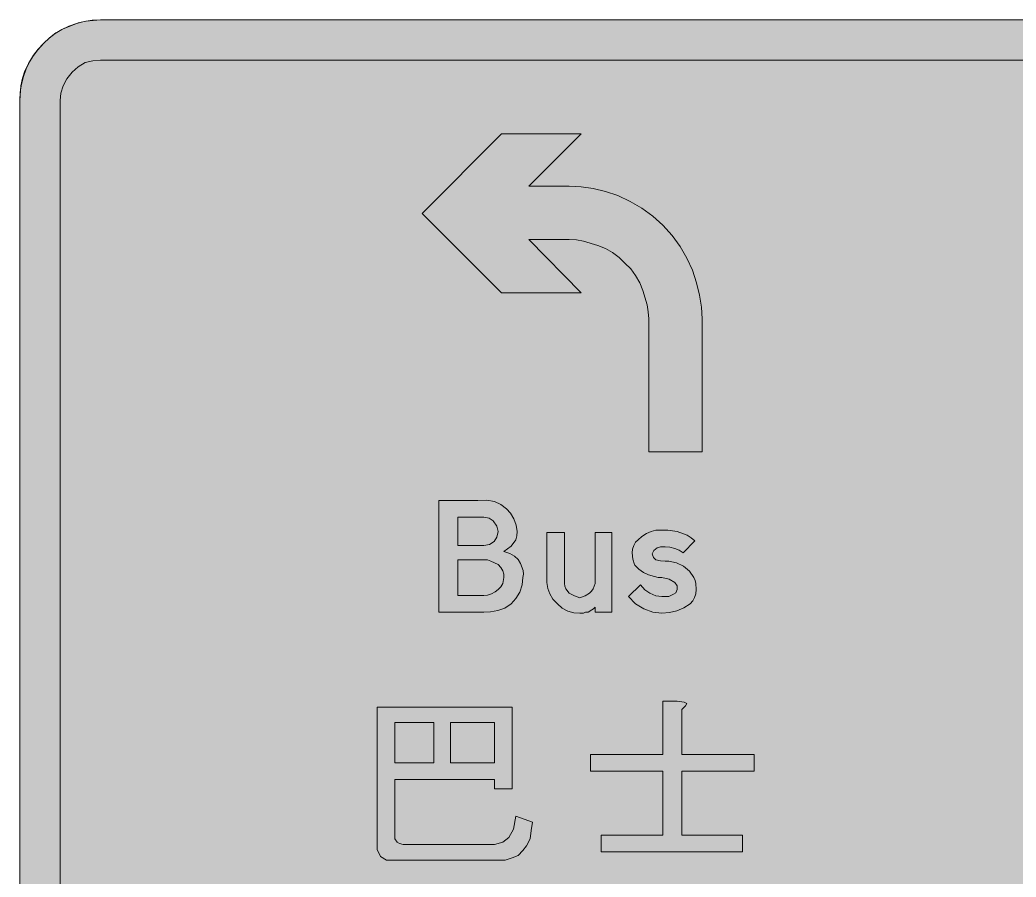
# Model space of a CAD drawing. Header units: metres. Extents: x 144 to 426, y 7 to 265.
# Drawn here: x 143.8 to 295, y 134.8 to 264.8 of the extents above; entities that cross this region are included whole.
import ezdxf

# ---------------------------------------------------------------- set-up
doc = ezdxf.new("R2010")
doc.units = ezdxf.units.M
for name, color, linetype, true_color in [('FILL_BLUE_0000FF', 7, 'Continuous', 0x0000ff), ('FILL_WHITE_FFFFFF', 7, 'Continuous', 0xffffff), ('STROKE_BLUE_0000FF', 7, 'Continuous', 0x0000ff)]:
    doc.layers.add(name, color=color, linetype=linetype, true_color=true_color)

msp = doc.modelspace()

# ---------------------------------------------------------------- hatches: boundary and pattern name
at = {"layer": 'FILL_BLUE_0000FF', "true_color": 0x0000ff}
h = msp.add_hatch(color=7, dxfattribs=at)
h.dxf.hatch_style = 1
h.paths.add_polyline_path([(419.4, 19.44), (419.36, 18.2), (419.25, 17.64), (419.04, 17.1), (418.46, 16.02), (417.6, 14.94), (416.68, 14.24), (415.62, 13.68), (415.05, 13.47), (414.45, 13.37), (413.28, 13.32), (156.06, 13.32), (154.88, 13.42), (153.77, 13.72), (152.72, 14.23), (151.74, 14.94), (150.93, 15.95), (150.37, 17.05), (150.04, 18.23), (149.94, 19.44), (149.94, 252.54), (150.04, 253.65), (150.37, 254.77), (150.93, 255.86), (151.74, 256.86), (152.66, 257.65), (153.72, 258.3), (154.89, 258.55), (156.06, 258.66), (413.28, 258.66), (414.49, 258.53), (415.64, 258.16), (416.7, 257.6), (417.6, 256.86), (418.41, 255.96), (418.97, 254.9), (419.3, 253.75), (419.4, 252.54), (419.4, 19.44)])
at = {"layer": 'FILL_WHITE_FFFFFF', "true_color": 0xffffff}
h = msp.add_hatch(color=7, dxfattribs=at)
h.dxf.hatch_style = 1
h.paths.add_polyline_path([(156.06, 7.2), (153.81, 7.36), (152.67, 7.58), (151.56, 7.92), (149.29, 9.14), (148.29, 9.84), (147.42, 10.62), (146.54, 11.6), (145.78, 12.62), (144.54, 14.76), (144.2, 15.95), (143.98, 17.1), (143.82, 19.44), (143.82, 252.54), (143.98, 254.79), (144.2, 255.93), (144.54, 257.04), (145.12, 258.19), (145.78, 259.25), (146.54, 260.23), (147.42, 261.18), (148.29, 262.06), (149.29, 262.8), (150.38, 263.41), (151.56, 263.88), (152.67, 264.32), (153.81, 264.6), (156.06, 264.78), (413.28, 264.78), (415.53, 264.6), (416.67, 264.32), (417.78, 263.88), (418.96, 263.41), (420.07, 262.8), (421.12, 262.06), (422.1, 261.18), (423.58, 259.25), (424.23, 258.19), (424.8, 257.04), (425.14, 255.93), (425.36, 254.79), (425.52, 252.54), (425.52, 19.44), (425.36, 17.1), (425.14, 15.95), (424.8, 14.76), (423.58, 12.62), (422.1, 10.62), (420.07, 9.14), (417.78, 7.92), (416.67, 7.58), (415.53, 7.36), (413.28, 7.2), (156.06, 7.2)])
h = msp.add_hatch(color=7, dxfattribs=at)
h.dxf.hatch_style = 1
h.paths.add_polyline_path([(216.9, 223.38), (204.84, 235.44), (216.9, 247.5), (228.96, 247.5), (221.04, 239.58), (227.16, 239.58), (228.95, 239.48), (230.78, 239.2), (232.65, 238.74), (234.54, 238.14), (236.39, 237.26), (238.16, 236.23), (239.83, 235.03), (241.38, 233.64), (242.77, 232.09), (243.97, 230.42), (245, 228.65), (245.88, 226.8), (246.48, 224.91), (246.94, 223.04), (247.22, 221.21), (247.32, 219.42), (247.32, 199.26), (239.22, 199.26), (239.22, 219.42), (239.16, 220.5), (238.97, 221.58), (238.32, 223.74), (237.85, 224.92), (237.24, 226.01), (236.5, 227.01), (235.62, 227.88), (234.75, 228.76), (233.75, 229.5), (232.66, 230.11), (231.48, 230.58), (229.32, 231.23), (228.24, 231.42), (227.16, 231.48), (221.04, 231.48), (228.96, 223.38), (216.9, 223.38)])
h = msp.add_hatch(color=7, dxfattribs=at)
h.dxf.hatch_style = 1
h.paths.add_polyline_path([(219.41, 182.95), (219.78, 182.34), (220.16, 181.26), (220.21, 180.72), (220.14, 180.18), (220.01, 179.08), (219.65, 178), (219.08, 177.02), (218.34, 176.22), (217.41, 175.57), (216.34, 175.18), (215.23, 175), (214.2, 174.96), (207.36, 174.96), (207.36, 191.88), (213.3, 191.88), (214.66, 191.91), (215.8, 191.72), (216.77, 191.3), (217.62, 190.62), (218.25, 189.96), (218.77, 189.11), (219.11, 188.16), (219.24, 187.2), (219.22, 186.5), (219.06, 185.94), (218.36, 184.97), (217.26, 184.14), (218.13, 183.83), (218.86, 183.44), (219.41, 182.95)])
h.paths.add_polyline_path([(215.75, 185.65), (216.2, 186.33), (216.36, 187.2), (216.2, 188.01), (215.64, 188.82), (214.99, 189.22), (214.2, 189.36), (210.24, 189.36), (210.24, 185.04), (214.2, 185.04), (215.07, 185.2), (215.75, 185.65)], flags=16)
h.paths.add_polyline_path([(215.35, 177.73), (215.9, 178.01), (216.36, 178.38), (216.8, 178.81), (217.08, 179.28), (217.26, 180.18), (217.22, 180.72), (217.08, 181.24), (216.8, 181.72), (216.36, 182.16), (215.28, 182.7), (214.74, 182.86), (214.2, 182.88), (210.24, 182.88), (210.24, 177.48), (214.2, 177.48), (214.77, 177.54), (215.35, 177.73)], flags=16)
h = msp.add_hatch(color=7, dxfattribs=at)
h.dxf.hatch_style = 1
h.paths.add_polyline_path([(227.84, 174.85), (226.94, 175.09), (226.1, 175.54), (225.36, 176.22), (224.68, 176.93), (224.21, 177.71), (223.92, 178.55), (223.74, 179.46), (223.74, 187.02), (226.44, 187.02), (226.44, 179.28), (226.5, 178.88), (226.67, 178.49), (227.16, 177.84), (227.97, 177.41), (228.78, 177.12), (229.57, 177.41), (230.22, 177.84), (230.56, 178.14), (230.81, 178.49), (231.12, 179.28), (231.12, 187.02), (233.64, 187.02), (233.64, 174.96), (231.12, 174.96), (231.12, 175.68), (230.85, 175.43), (230.58, 175.32), (230.04, 174.96), (229.61, 174.94), (229.32, 174.78), (229.14, 174.78), (228.96, 174.78), (228.78, 174.78), (227.84, 174.85)])
h = msp.add_hatch(color=7, dxfattribs=at)
h.dxf.hatch_style = 1
h.paths.add_polyline_path([(241.74, 182.7), (242.28, 182.7), (243.45, 182.43), (244.51, 181.91), (245.39, 181.16), (246.06, 180.18), (246.27, 179.75), (246.38, 179.28), (246.42, 178.38), (246.36, 177.74), (246.17, 177.16), (245.89, 176.66), (245.52, 176.22), (244.54, 175.62), (243.5, 175.16), (242.38, 174.88), (241.2, 174.78), (239.83, 174.95), (238.48, 175.43), (237.23, 176.22), (236.16, 177.3), (237.96, 179.1), (238.61, 178.33), (239.4, 177.84), (240.3, 177.43), (241.2, 177.3), (242.28, 177.3), (243, 177.66), (243.34, 177.88), (243.54, 178.38), (243.54, 178.92), (243.18, 179.46), (242.33, 179.95), (241.2, 180.18), (240.66, 180.2), (240.12, 180.36), (239.21, 180.59), (238.41, 180.97), (237.74, 181.45), (237.24, 181.98), (237.13, 182.09), (237.06, 182.16), (236.81, 182.99), (236.7, 183.96), (236.76, 184.52), (236.95, 185.08), (237.23, 185.58), (237.6, 185.94), (238.2, 186.44), (238.88, 186.86), (239.6, 187.18), (240.3, 187.38), (240.66, 187.38), (242.1, 187.36), (243.54, 187.2), (245.03, 186.61), (245.67, 186.24), (246.24, 185.76), (244.44, 183.96), (243.84, 184.33), (243.16, 184.61), (242.44, 184.8), (241.74, 184.86), (241.56, 184.86), (241.02, 184.84), (240.48, 184.68), (239.99, 184.3), (239.76, 183.78), (239.96, 183.26), (240.3, 182.88), (241.02, 182.72), (241.74, 182.7)])
h = msp.add_hatch(color=7, dxfattribs=at)
h.dxf.hatch_style = 1
h.paths.add_polyline_path([(215.82, 148.14), (215.82, 149.58), (200.7, 149.58), (200.7, 140.58), (201.06, 140.04), (201.42, 139.86), (201.96, 139.68), (215.82, 139.68), (217.08, 140.04), (217.98, 140.76), (218.7, 142.02), (219.06, 144), (221.58, 143.1), (221.4, 141.84), (221.22, 140.58), (220.68, 139.5), (220.14, 138.78), (219.42, 138.06), (218.52, 137.7), (217.44, 137.34), (199.44, 137.34), (198.54, 137.88), (198, 138.96), (198, 160.56), (218.52, 160.56), (218.52, 148.14), (215.82, 148.14)])
h.paths.add_polyline_path([(200.7, 158.22), (200.7, 152.1), (206.64, 152.1), (206.64, 158.22), (200.7, 158.22)], flags=16)
h.paths.add_polyline_path([(215.82, 158.22), (209.16, 158.22), (209.16, 152.1), (215.82, 152.1), (215.82, 158.22)], flags=16)
h = msp.add_hatch(color=7, dxfattribs=at)
h.dxf.hatch_style = 1
h.paths.add_polyline_path([(244.62, 161.28), (244.98, 161.1), (244.8, 160.74), (244.26, 160.2), (244.26, 153.36), (255.24, 153.36), (255.24, 150.84), (244.26, 150.84), (244.26, 141.12), (253.44, 141.12), (253.44, 138.6), (232.02, 138.6), (232.02, 141.12), (241.38, 141.12), (241.38, 150.84), (230.4, 150.84), (230.4, 153.36), (241.38, 153.36), (241.38, 161.46), (243.54, 161.46), (244.62, 161.28)])

# ---------------------------------------------------------------- linework, layer by layer
at = {"layer": 'FILL_BLUE_0000FF', "lineweight": 0, "true_color": 0x0000ff}
msp.add_lwpolyline([(413.28, 13.32), (156.06, 13.32), (154.88, 13.42), (153.77, 13.72), (152.72, 14.23), (151.74, 14.94), (150.93, 15.95), (150.37, 17.05), (150.04, 18.23), (149.94, 19.44), (149.94, 252.54), (150.04, 253.65), (150.37, 254.77), (150.93, 255.86), (151.74, 256.86), (152.66, 257.65), (153.72, 258.3), (154.89, 258.55), (156.06, 258.66), (413.28, 258.66)], dxfattribs=at)
at = {"layer": 'FILL_WHITE_FFFFFF', "lineweight": 0, "true_color": 0xffffff}
msp.add_lwpolyline([(143.82, 19.44), (143.82, 252.54), (143.98, 254.79), (144.2, 255.93), (144.54, 257.04), (145.12, 258.19), (145.78, 259.25), (146.54, 260.23), (147.42, 261.18), (148.29, 262.06), (149.29, 262.8), (150.38, 263.41), (151.56, 263.88), (152.67, 264.32), (153.81, 264.6), (156.06, 264.78), (413.28, 264.78)], dxfattribs=at)
for points in [[(216.9, 223.38), (204.84, 235.44), (216.9, 247.5), (228.96, 247.5), (221.04, 239.58), (227.16, 239.58), (228.95, 239.48), (230.78, 239.2), (232.65, 238.74), (234.54, 238.14), (236.39, 237.26), (238.16, 236.23), (239.83, 235.03), (241.38, 233.64), (242.77, 232.09), (243.97, 230.42), (245, 228.65), (245.88, 226.8), (246.48, 224.91), (246.94, 223.04), (247.22, 221.21), (247.32, 219.42), (247.32, 199.26), (239.22, 199.26), (239.22, 219.42), (239.16, 220.5), (238.97, 221.58), (238.32, 223.74), (237.85, 224.92), (237.24, 226.01), (236.5, 227.01), (235.62, 227.88), (234.75, 228.76), (233.75, 229.5), (232.66, 230.11), (231.48, 230.58), (229.32, 231.23), (228.24, 231.42), (227.16, 231.48), (221.04, 231.48), (228.96, 223.38)], [(219.41, 182.95), (219.78, 182.34), (220.16, 181.26), (220.21, 180.72), (220.14, 180.18), (220.01, 179.08), (219.65, 178), (219.08, 177.02), (218.34, 176.22), (217.41, 175.57), (216.34, 175.18), (215.23, 175), (214.2, 174.96), (207.36, 174.96), (207.36, 191.88), (213.3, 191.88), (214.66, 191.91), (215.8, 191.72), (216.77, 191.3), (217.62, 190.62), (218.25, 189.96), (218.77, 189.11), (219.11, 188.16), (219.24, 187.2), (219.22, 186.5), (219.06, 185.94), (218.36, 184.97), (217.26, 184.14), (218.13, 183.83), (218.86, 183.44)], [(215.75, 185.65), (216.2, 186.33), (216.36, 187.2), (216.2, 188.01), (215.64, 188.82), (214.99, 189.22), (214.2, 189.36), (210.24, 189.36), (210.24, 185.04), (214.2, 185.04), (215.07, 185.2)], [(227.84, 174.85), (226.94, 175.09), (226.1, 175.54), (225.36, 176.22), (224.68, 176.93), (224.21, 177.71), (223.92, 178.55), (223.74, 179.46), (223.74, 187.02), (226.44, 187.02), (226.44, 179.28), (226.5, 178.88), (226.67, 178.49), (227.16, 177.84), (227.97, 177.41), (228.78, 177.12), (229.57, 177.41), (230.22, 177.84), (230.56, 178.14), (230.81, 178.49), (231.12, 179.28), (231.12, 187.02), (233.64, 187.02), (233.64, 174.96), (231.12, 174.96), (231.12, 175.68), (230.85, 175.43), (230.58, 175.32), (230.04, 174.96), (229.61, 174.94), (229.32, 174.78), (229.14, 174.78), (228.96, 174.78), (228.78, 174.78)], [(241.74, 182.7), (242.28, 182.7), (243.45, 182.43), (244.51, 181.91), (245.39, 181.16), (246.06, 180.18), (246.27, 179.75), (246.38, 179.28), (246.42, 178.38), (246.36, 177.74), (246.17, 177.16), (245.89, 176.66), (245.52, 176.22), (244.54, 175.62), (243.5, 175.16), (242.38, 174.88), (241.2, 174.78), (239.83, 174.95), (238.48, 175.43), (237.23, 176.22), (236.16, 177.3), (237.96, 179.1), (238.61, 178.33), (239.4, 177.84), (240.3, 177.43), (241.2, 177.3), (242.28, 177.3), (243, 177.66), (243.34, 177.88), (243.54, 178.38), (243.54, 178.92), (243.18, 179.46), (242.33, 179.95), (241.2, 180.18), (240.66, 180.2), (240.12, 180.36), (239.21, 180.59), (238.41, 180.97), (237.74, 181.45), (237.24, 181.98), (237.13, 182.09), (237.06, 182.16), (236.81, 182.99), (236.7, 183.96), (236.76, 184.52), (236.95, 185.08), (237.23, 185.58), (237.6, 185.94), (238.2, 186.44), (238.88, 186.86), (239.6, 187.18), (240.3, 187.38), (240.66, 187.38), (242.1, 187.36), (243.54, 187.2), (245.03, 186.61), (245.67, 186.24), (246.24, 185.76), (244.44, 183.96), (243.84, 184.33), (243.16, 184.61), (242.44, 184.8), (241.74, 184.86), (241.56, 184.86), (241.02, 184.84), (240.48, 184.68), (239.99, 184.3), (239.76, 183.78), (239.96, 183.26), (240.3, 182.88), (241.02, 182.72)], [(215.35, 177.73), (215.9, 178.01), (216.36, 178.38), (216.8, 178.81), (217.08, 179.28), (217.26, 180.18), (217.22, 180.72), (217.08, 181.24), (216.8, 181.72), (216.36, 182.16), (215.28, 182.7), (214.74, 182.86), (214.2, 182.88), (210.24, 182.88), (210.24, 177.48), (214.2, 177.48), (214.77, 177.54)], [(215.82, 148.14), (215.82, 149.58), (200.7, 149.58), (200.7, 140.58), (201.06, 140.04), (201.42, 139.86), (201.96, 139.68), (215.82, 139.68), (217.08, 140.04), (217.98, 140.76), (218.7, 142.02), (219.06, 144), (221.58, 143.1), (221.4, 141.84), (221.22, 140.58), (220.68, 139.5), (220.14, 138.78), (219.42, 138.06), (218.52, 137.7), (217.44, 137.34), (199.44, 137.34), (198.54, 137.88), (198, 138.96), (198, 160.56), (218.52, 160.56), (218.52, 148.14)], [(244.62, 161.28), (244.98, 161.1), (244.8, 160.74), (244.26, 160.2), (244.26, 153.36), (255.24, 153.36), (255.24, 150.84), (244.26, 150.84), (244.26, 141.12), (253.44, 141.12), (253.44, 138.6), (232.02, 138.6), (232.02, 141.12), (241.38, 141.12), (241.38, 150.84), (230.4, 150.84), (230.4, 153.36), (241.38, 153.36), (241.38, 161.46), (243.54, 161.46)], [(200.7, 158.22), (200.7, 152.1), (206.64, 152.1), (206.64, 158.22)], [(215.82, 158.22), (209.16, 158.22), (209.16, 152.1), (215.82, 152.1)]]:
    msp.add_lwpolyline(points, close=True, dxfattribs=at)
at = {"layer": 'STROKE_BLUE_0000FF', "lineweight": 0, "true_color": 0x0000ff}
for points in [[(143.82, 252.54), (143.88, 253.8), (144.07, 255.03), (144.36, 256.21), (144.77, 257.34), (145.28, 258.41), (145.89, 259.42), (146.59, 260.36), (147.38, 261.22), (148.24, 262.01), (149.18, 262.71), (150.19, 263.32), (151.26, 263.83), (152.39, 264.24), (153.57, 264.53), (154.8, 264.72), (156.06, 264.78)], [(156.06, 264.78), (413.28, 264.78)], [(143.82, 19.44), (143.82, 252.54)]]:
    msp.add_lwpolyline(points, dxfattribs=at)

doc.saveas('drawing.dxf')
